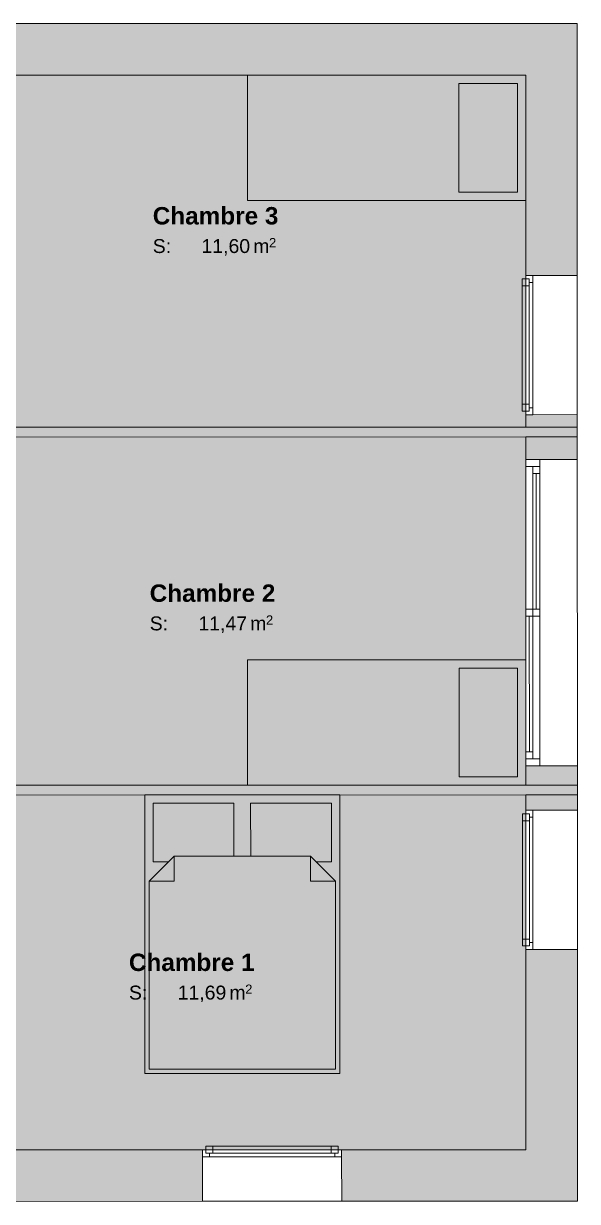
# Model space of a CAD drawing. Header units: millimetres. Extents: x 318905 to 439572, y -5133 to 105868.
# Drawn here: x 372168 to 376146, y 97407 to 105868 of the extents above; entities that cross this region are included whole.
import ezdxf

# ---------------------------------------------------------------- set-up
doc = ezdxf.new("R2010")
doc.units = ezdxf.units.MM
doc.header["$MEASUREMENT"] = 0
doc.layers.add('INTI_Mobilier_Stylo_No__81', color=7, linetype='Continuous', lineweight=13, true_color=0x6a6a6a)
doc.layers.add('Marques & Zones', color=7, linetype='Continuous')
for name, color, linetype, lineweight in [('Marques & Zones_Stylo_No__1', 7, 'Continuous', 5), ('Murs ext - Périphériques_Stylo_No__1', 7, 'Continuous', 5), ('Murs ext - Périphériques_Stylo_No__41', 7, 'Continuous', 20)]:
    doc.layers.add(name, color=color, linetype=linetype, lineweight=lineweight)
doc.styles.add('STYLE_GENERE_1', font='Arial')
doc.styles.add('STYLE_GENERE_2', font='Arial')

# ---------------------------------------------------------------- blocks, each defined once
blk = doc.blocks.new('Lit double 20[34]', base_point=(374439.2, 98326.8))
at = {"layer": 'INTI_Mobilier_Stylo_No__81', "linetype": 'Continuous'}
for p, q in [((373038.9, 100326.6), (374438.9, 100326.8)), ((373039.2, 98326.6), (373038.9, 100326.6)), ((373098.9, 100266.6), (373678.9, 100266.7)), ((373099, 99846.6), (373098.9, 100266.6)), ((373678.9, 100266.7), (373679, 99886.7)), ((373798.9, 100266.7), (374378.9, 100266.8)), ((373799, 99886.7), (373798.9, 100266.7)), ((374378.9, 100266.8), (374379, 99846.8)), ((374438.9, 100326.8), (374439.2, 98326.8)), ((373069, 99706.6), (373249, 99886.6)), ((373209, 99846.6), (373099, 99846.6)), ((373249, 99886.6), (373209, 99846.6)), ((373679, 99886.7), (373249, 99886.6)), ((373249, 99886.6), (373739, 99886.7)), ((373249, 99886.6), (373249, 99706.6)), ((373739, 99886.7), (374229, 99886.8)), ((374229, 99886.8), (373799, 99886.7)), ((374269, 99846.8), (374229, 99886.8)), ((374229, 99886.8), (374409, 99706.8)), ((374229, 99886.8), (374229, 99706.8)), ((374379, 99846.8), (374269, 99846.8)), ((373069.2, 98356.6), (373069, 99706.6)), ((373069, 99706.6), (373249, 99706.6)), ((374409, 99706.8), (374229, 99706.8)), ((374409, 99706.8), (374409.2, 98356.8)), ((374439.2, 98326.8), (373039.2, 98326.6)), ((373739.2, 98356.7), (373069.2, 98356.6)), ((374409.2, 98356.8), (373739.2, 98356.7))]:
    blk.add_line(p, q, dxfattribs=at)
blk = doc.blocks.new('Lit 20[41]', base_point=(373775.8, 101296.7))
at = {"layer": 'INTI_Mobilier_Stylo_No__81', "linetype": 'Continuous'}
for p, q in [((375775.8, 101297), (373775.8, 101296.7)), ((373775.8, 101296.7), (373775.9, 100396.7)), ((375775.9, 100397), (375775.8, 101297)), ((375715.8, 101237), (375295.8, 101236.9)), ((375295.8, 101236.9), (375295.9, 100456.9)), ((375715.9, 100457), (375715.8, 101237)), ((375295.9, 100456.9), (375715.9, 100457)), ((373775.9, 100396.7), (375775.9, 100397))]:
    blk.add_line(p, q, dxfattribs=at)
blk = doc.blocks.new('Lit 20[42]', base_point=(373775.1, 105497.4))
at = {"layer": 'INTI_Mobilier_Stylo_No__81', "linetype": 'Continuous'}
for p, q in [((375775.1, 105497.7), (373775.1, 105497.4)), ((373775.1, 105497.4), (373775.2, 104597.4)), ((375295.1, 105437.7), (375295.2, 104657.7)), ((375715.1, 105437.7), (375295.1, 105437.7)), ((375715.2, 104657.7), (375715.1, 105437.7)), ((375775.2, 104597.7), (375775.1, 105497.7)), ((373775.2, 104597.4), (375775.2, 104597.7)), ((375295.2, 104657.7), (375715.2, 104657.7))]:
    blk.add_line(p, q, dxfattribs=at)

msp = doc.modelspace()

# ---------------------------------------------------------------- hatches: boundary and pattern name
at = {"layer": 'Marques & Zones', "linetype": 'Continuous', "lineweight": 0, "true_color": 0xebf5fc}
for points in [[(375775.099, 105497.75), (371189.06, 105497.746), (371189.466, 102967.517), (375775.506, 102968.254)], [(371189.879, 100396.271), (375775.918, 100397.008), (375775.517, 102898.254), (371189.477, 102897.517)], [(371190.3, 97777.033), (375776.339, 97778.418), (375775.93, 100327.008), (372087.91, 100326.416), (371189.89, 100326.271)]]:
    msp.add_hatch(color=7, dxfattribs=at).paths.add_polyline_path(points)
at = {"layer": 'Murs ext - Périphériques_Stylo_No__1', "linetype": 'Continuous'}
for points in [[(376145.04, 105867.749), (371189, 105867.749), (371189.06, 105497.749), (375775.099, 105497.749)], [(375775.33, 104058.326), (376145.33, 104058.385), (376145.04, 105867.749), (375775.099, 105497.749)], [(375775.491, 103058.326), (375775.506, 102968.254), (376145.506, 102968.313), (376145.491, 103058.385)], [(371189.477, 102897.517), (375775.517, 102898.254), (375775.506, 102968.254), (371189.466, 102967.517)], [(375775.506, 102968.254), (375775.517, 102898.254), (376145.517, 102898.313), (376145.506, 102968.313)], [(375775.517, 102898.254), (375775.543, 102736.638), (376145.543, 102736.698), (376145.517, 102898.313)], [(375775.918, 100397.008), (376145.918, 100397.067), (376145.896, 100536.87), (375775.896, 100536.811)], [(375775.93, 100327.008), (375775.918, 100397.008), (371189.879, 100396.271), (371189.89, 100326.271)], [(375775.918, 100397.008), (375775.93, 100327.008), (376145.93, 100327.067), (376145.918, 100397.067)], [(375775.93, 100327.008), (375775.947, 100216.811), (376145.947, 100216.87), (376145.93, 100327.067)], [(375776.339, 97778.418), (376146.398, 97408.53), (376146.108, 99216.87), (375776.108, 99216.811)], [(370346.384, 97776.772), (370346.496, 97406.772), (373452.762, 97407.714), (373452.649, 97777.714)], [(374452.761, 97408.017), (376146.398, 97408.53), (375776.339, 97778.418), (374452.649, 97778.017)]]:
    msp.add_hatch(color=256, dxfattribs=at).paths.add_polyline_path(points)

# ---------------------------------------------------------------- linework, layer by layer
for p, q in [((375750.334, 104033.322), (375800.334, 104033.33)), ((375750.342, 103983.322), (375750.334, 104033.322)), ((375775.33, 104058.326), (375825.33, 104058.334)), ((375775.33, 104058.326), (375825.33, 104058.334)), ((375775.491, 103058.326), (375775.33, 104058.326)), ((375775.334, 104033.326), (375775.33, 104058.326)), ((375800.334, 104033.33), (375775.334, 104033.326)), ((375800.338, 104008.33), (375800.334, 104033.33)), ((375800.334, 104033.33), (375800.342, 103983.33)), ((375825.338, 104008.334), (375800.338, 104008.33)), ((375825.33, 104058.334), (376145.33, 104058.385)), ((375825.33, 104058.334), (375825.338, 104008.334)), ((375825.338, 104008.334), (375825.483, 103108.334)), ((376145.491, 103058.385), (376145.33, 104058.385)), ((375800.342, 103983.33), (375750.342, 103983.322)), ((375750.479, 103133.322), (375750.342, 103983.322)), ((375750.479, 103133.322), (375750.342, 103983.322)), ((375775.479, 103133.326), (375775.342, 103983.326)), ((375800.342, 103983.33), (375800.479, 103133.33)), ((375750.479, 103133.322), (375800.479, 103133.33)), ((375750.487, 103083.322), (375750.479, 103133.322)), ((375800.487, 103083.33), (375750.487, 103083.322)), ((375775.487, 103083.326), (375800.487, 103083.33)), ((375775.491, 103058.326), (375775.487, 103083.326)), ((375775.491, 103058.326), (375825.491, 103058.334)), ((375775.491, 103058.326), (375825.491, 103058.334)), ((375800.479, 103133.33), (375800.487, 103083.33)), ((375800.483, 103108.33), (375825.483, 103108.334)), ((375800.487, 103083.33), (375800.483, 103108.33)), ((375825.483, 103108.334), (375825.491, 103058.334)), ((375825.491, 103058.334), (376145.491, 103058.385)), ((375775.543, 102736.638), (375875.543, 102736.655)), ((375775.543, 102736.638), (375875.543, 102736.655)), ((375775.543, 102736.638), (375775.896, 100536.811)), ((375775.543, 102736.638), (375775.551, 102686.638)), ((375875.543, 102736.655), (376145.543, 102736.698)), ((375875.551, 102686.655), (375875.543, 102736.655)), ((376145.543, 102736.698), (376145.896, 100536.87)), ((375775.551, 102686.638), (375875.551, 102686.655)), ((375775.551, 102686.638), (375775.723, 101611.725)), ((375875.551, 102686.655), (375825.551, 102686.646)), ((375825.551, 102686.646), (375825.559, 102636.646)), ((375825.559, 102636.646), (375875.559, 102636.655)), ((375825.559, 102636.646), (375825.715, 101661.733)), ((375850.559, 102636.651), (375850.715, 101661.737)), ((375875.723, 101611.741), (375875.551, 102686.655)), ((375875.559, 102636.655), (375875.551, 102686.655)), ((375875.715, 101661.741), (375875.559, 102636.655)), ((375825.715, 101661.733), (375775.715, 101661.725)), ((375775.715, 101661.725), (375775.888, 100586.811)), ((375775.715, 101661.725), (375775.723, 101611.725)), ((375875.715, 101661.741), (375825.715, 101661.733)), ((375825.715, 101661.733), (375825.723, 101611.733)), ((375825.723, 101611.733), (375825.715, 101661.733)), ((375875.888, 100586.827), (375875.715, 101661.741)), ((375875.723, 101611.741), (375875.715, 101661.741)), ((375775.723, 101611.725), (375825.723, 101611.733)), ((375775.723, 101611.725), (375775.88, 100636.811)), ((375800.723, 101611.729), (375800.88, 100636.815)), ((375825.723, 101611.733), (375875.723, 101611.741)), ((375825.88, 100636.819), (375825.723, 101611.733)), ((375825.88, 100636.819), (375775.88, 100636.811)), ((375775.88, 100636.811), (375775.888, 100586.811)), ((375825.888, 100586.819), (375825.88, 100636.819)), ((375875.888, 100586.827), (375775.888, 100586.811)), ((375775.888, 100586.811), (375825.888, 100586.819)), ((375775.888, 100586.811), (375775.896, 100536.811)), ((375775.896, 100536.811), (375875.896, 100536.827)), ((375775.896, 100536.811), (375875.896, 100536.827)), ((375875.896, 100536.827), (375875.888, 100586.827)), ((375875.896, 100536.827), (376145.896, 100536.87)), ((375750.951, 100191.807), (375800.951, 100191.815)), ((375750.959, 100141.807), (375750.951, 100191.807)), ((375775.947, 100216.811), (375825.947, 100216.819)), ((375775.947, 100216.811), (375825.947, 100216.819)), ((375776.108, 99216.811), (375775.947, 100216.811)), ((375775.951, 100191.811), (375775.947, 100216.811)), ((375800.951, 100191.815), (375775.951, 100191.811)), ((375800.955, 100166.815), (375800.951, 100191.815)), ((375800.951, 100191.815), (375800.959, 100141.815)), ((375825.947, 100216.819), (376145.947, 100216.87)), ((375825.947, 100216.819), (375825.955, 100166.819)), ((376146.108, 99216.87), (376145.947, 100216.87)), ((375800.959, 100141.815), (375750.959, 100141.807)), ((375751.096, 99291.807), (375750.959, 100141.807)), ((375751.096, 99291.807), (375750.959, 100141.807)), ((375776.096, 99291.811), (375775.959, 100141.811)), ((375825.955, 100166.819), (375800.955, 100166.815)), ((375800.959, 100141.815), (375801.096, 99291.815)), ((375825.955, 100166.819), (375826.1, 99266.819)), ((375751.096, 99291.807), (375801.096, 99291.815)), ((375751.104, 99241.807), (375751.096, 99291.807)), ((375801.096, 99291.815), (375801.104, 99241.815)), ((375801.1, 99266.815), (375826.1, 99266.819)), ((375801.104, 99241.815), (375801.1, 99266.815)), ((375826.1, 99266.819), (375826.108, 99216.819)), ((375801.104, 99241.815), (375751.104, 99241.807)), ((375776.104, 99241.811), (375801.104, 99241.815)), ((375776.108, 99216.811), (375776.104, 99241.811)), ((375776.108, 99216.811), (375826.108, 99216.819)), ((375776.108, 99216.811), (375826.108, 99216.819)), ((375826.108, 99216.819), (376146.108, 99216.87)), ((373452.649, 97777.714), (374452.649, 97778.017)), ((373452.649, 97777.714), (373477.649, 97777.721)), ((373452.649, 97777.714), (373452.665, 97727.714)), ((373452.649, 97777.714), (373452.665, 97727.714)), ((373502.665, 97727.729), (373452.665, 97727.714)), ((373452.665, 97727.714), (373452.762, 97407.714)), ((373477.642, 97802.721), (373527.642, 97802.737)), ((373477.657, 97752.721), (373477.642, 97802.721)), ((373477.649, 97777.721), (373477.657, 97752.721)), ((373527.657, 97752.737), (373477.657, 97752.721)), ((373477.657, 97752.721), (373502.657, 97752.729)), ((373502.657, 97752.729), (373502.665, 97727.729)), ((374402.664, 97728.002), (373502.665, 97727.729)), ((373527.642, 97802.737), (374377.642, 97802.994)), ((373527.642, 97802.737), (374377.642, 97802.994)), ((373527.642, 97802.737), (373527.657, 97752.737)), ((373527.649, 97777.737), (374377.649, 97777.994)), ((374377.657, 97752.994), (373527.657, 97752.737)), ((374377.642, 97802.994), (374427.642, 97803.009)), ((374377.657, 97752.994), (374377.642, 97802.994)), ((374427.657, 97753.009), (374377.657, 97752.994)), ((374402.657, 97753.002), (374427.657, 97753.009)), ((374402.664, 97728.002), (374402.657, 97753.002)), ((374452.664, 97728.017), (374402.664, 97728.002)), ((374427.642, 97803.009), (374427.657, 97753.009)), ((374427.649, 97778.009), (374452.649, 97778.017)), ((374427.657, 97753.009), (374427.649, 97778.009)), ((374452.649, 97778.017), (374452.664, 97728.017)), ((374452.649, 97778.017), (374452.664, 97728.017)), ((374452.664, 97728.017), (374452.761, 97408.017)), ((373452.762, 97407.714), (374452.761, 97408.017))]:
    msp.add_line(p, q, dxfattribs=at)
at = {"layer": 'Murs ext - Périphériques_Stylo_No__41', "linetype": 'Continuous'}
for p, q in [((375775.33, 104058.326), (375825.33, 104058.334)), ((375825.33, 104058.334), (376145.33, 104058.385)), ((375775.491, 103058.326), (375825.491, 103058.334)), ((375825.491, 103058.334), (376145.491, 103058.385)), ((376145.506, 102968.313), (375775.506, 102968.254)), ((375775.517, 102898.254), (376145.517, 102898.313)), ((375775.543, 102736.638), (375875.543, 102736.655)), ((375875.543, 102736.655), (376145.543, 102736.698)), ((375775.896, 100536.811), (375875.896, 100536.827)), ((375875.896, 100536.827), (376145.896, 100536.87)), ((376145.918, 100397.067), (375775.918, 100397.008)), ((375775.93, 100327.008), (376145.93, 100327.067)), ((375775.947, 100216.811), (375825.947, 100216.819)), ((375825.947, 100216.819), (376145.947, 100216.87)), ((375776.108, 99216.811), (375826.108, 99216.819)), ((375826.108, 99216.819), (376146.108, 99216.87)), ((373452.649, 97777.714), (373452.665, 97727.714)), ((373452.665, 97727.714), (373452.762, 97407.714)), ((374452.649, 97778.017), (374452.664, 97728.017)), ((374452.664, 97728.017), (374452.761, 97408.017))]:
    msp.add_line(p, q, dxfattribs=at)
at = {"layer": 'Murs ext - Périphériques_Stylo_No__41', "linetype": 'Continuous', "flags": 128}
for points in [[(376145.04, 105867.749), (371189, 105867.749)], [(376145.33, 104058.385), (376145.04, 105867.749)], [(371189.06, 105497.749), (375775.099, 105497.749)], [(375775.099, 105497.749), (375775.33, 104058.326)], [(375775.491, 103058.326), (375775.506, 102968.254)], [(376145.543, 102736.698), (376145.491, 103058.385)], [(375775.506, 102968.254), (371189.466, 102967.517)], [(371189.477, 102897.517), (375775.517, 102898.254)], [(375775.517, 102898.254), (375775.543, 102736.638)], [(375775.896, 100536.811), (375775.918, 100397.008)], [(376145.947, 100216.87), (376145.896, 100536.87)], [(375775.918, 100397.008), (371189.879, 100396.271)], [(371189.89, 100326.271), (375775.93, 100327.008)], [(375775.93, 100327.008), (375775.947, 100216.811)], [(375776.108, 99216.811), (375776.339, 97778.418)], [(376146.398, 97408.53), (376146.108, 99216.87)], [(373452.649, 97777.714), (371190.3, 97777.028)], [(375776.339, 97778.418), (374452.649, 97778.017)], [(370346.496, 97406.772), (373452.762, 97407.714)], [(374452.761, 97408.017), (376146.398, 97408.53)]]:
    msp.add_lwpolyline(points, dxfattribs=at)

# ---------------------------------------------------------------- block references
at = {"layer": 'INTI_Mobilier_Stylo_No__81', "linetype": 'Continuous'}
for name, p in [('Lit 20[42]', (373775.099, 105497.428)), ('Lit 20[41]', (373775.774, 101296.687)), ('Lit double 20[34]', (374439.206, 98326.793))]:
    msp.add_blockref(name, p, dxfattribs=at)

# ---------------------------------------------------------------- texts
at = {"layer": 'Marques & Zones_Stylo_No__1', "linetype": 'Continuous', "attachment_point": 1, "rotation": 0.0092022}
for s, insert, char_height, style in [('\\A1;{\\pql;\\pt0;\\fArial|b1|i0|c0|p34;Chambre 3}', (373095.686, 104549.501), 125, 'STYLE_GENERE_1'), ('\\A1;{\\pql;\\fArial|b0|i0|c0|p34;2}', (373930.896, 104327.254), 66.66667, 'STYLE_GENERE_2'), ('\\A1;{\\pql;\\pt0;\\fArial|b0|i0|c0|p34;S: }', (373095.723, 104319.501), 100, 'STYLE_GENERE_2'), ('\\A1;{\\pql;\\fArial|b0|i0|c0|p34;11,60}', (373445.539, 104319.557), 100, 'STYLE_GENERE_2'), ('\\A1;{\\pql;\\fArial|b0|i0|c0|p34; m}', (373778.553, 104319.61), 100, 'STYLE_GENERE_2'), ('\\A1;{\\pql;\\pt0;\\fArial|b1|i0|c0|p34;Chambre 2}', (373073.661, 101838.854), 125, 'STYLE_GENERE_1'), ('\\A1;{\\pql;\\fArial|b0|i0|c0|p34;2}', (373908.87, 101616.607), 66.66667, 'STYLE_GENERE_2'), ('\\A1;{\\pql;\\pt0;\\fArial|b0|i0|c0|p34;S: }', (373073.697, 101608.854), 100, 'STYLE_GENERE_2'), ('\\A1;{\\pql;\\fArial|b0|i0|c0|p34;11,47}', (373423.513, 101608.91), 100, 'STYLE_GENERE_2'), ('\\A1;{\\pql;\\fArial|b0|i0|c0|p34; m}', (373756.527, 101608.964), 100, 'STYLE_GENERE_2'), ('\\A1;{\\pql;\\pt0;\\fArial|b1|i0|c0|p34;Chambre 1}', (372924.538, 99187.023), 125, 'STYLE_GENERE_1'), ('\\A1;{\\pql;\\pt0;\\fArial|b0|i0|c0|p34;S: }', (372924.575, 98957.023), 100, 'STYLE_GENERE_2'), ('\\A1;{\\pql;\\fArial|b0|i0|c0|p34;11,69}', (373274.39, 98957.079), 100, 'STYLE_GENERE_2'), ('\\A1;{\\pql;\\fArial|b0|i0|c0|p34; m}', (373607.405, 98957.132), 100, 'STYLE_GENERE_2'), ('\\A1;{\\pql;\\fArial|b0|i0|c0|p34;2}', (373759.748, 98964.776), 66.66667, 'STYLE_GENERE_2')]:
    msp.add_mtext(s, dxfattribs=dict(at, insert=insert, char_height=char_height, style=style))

doc.saveas('drawing.dxf')
